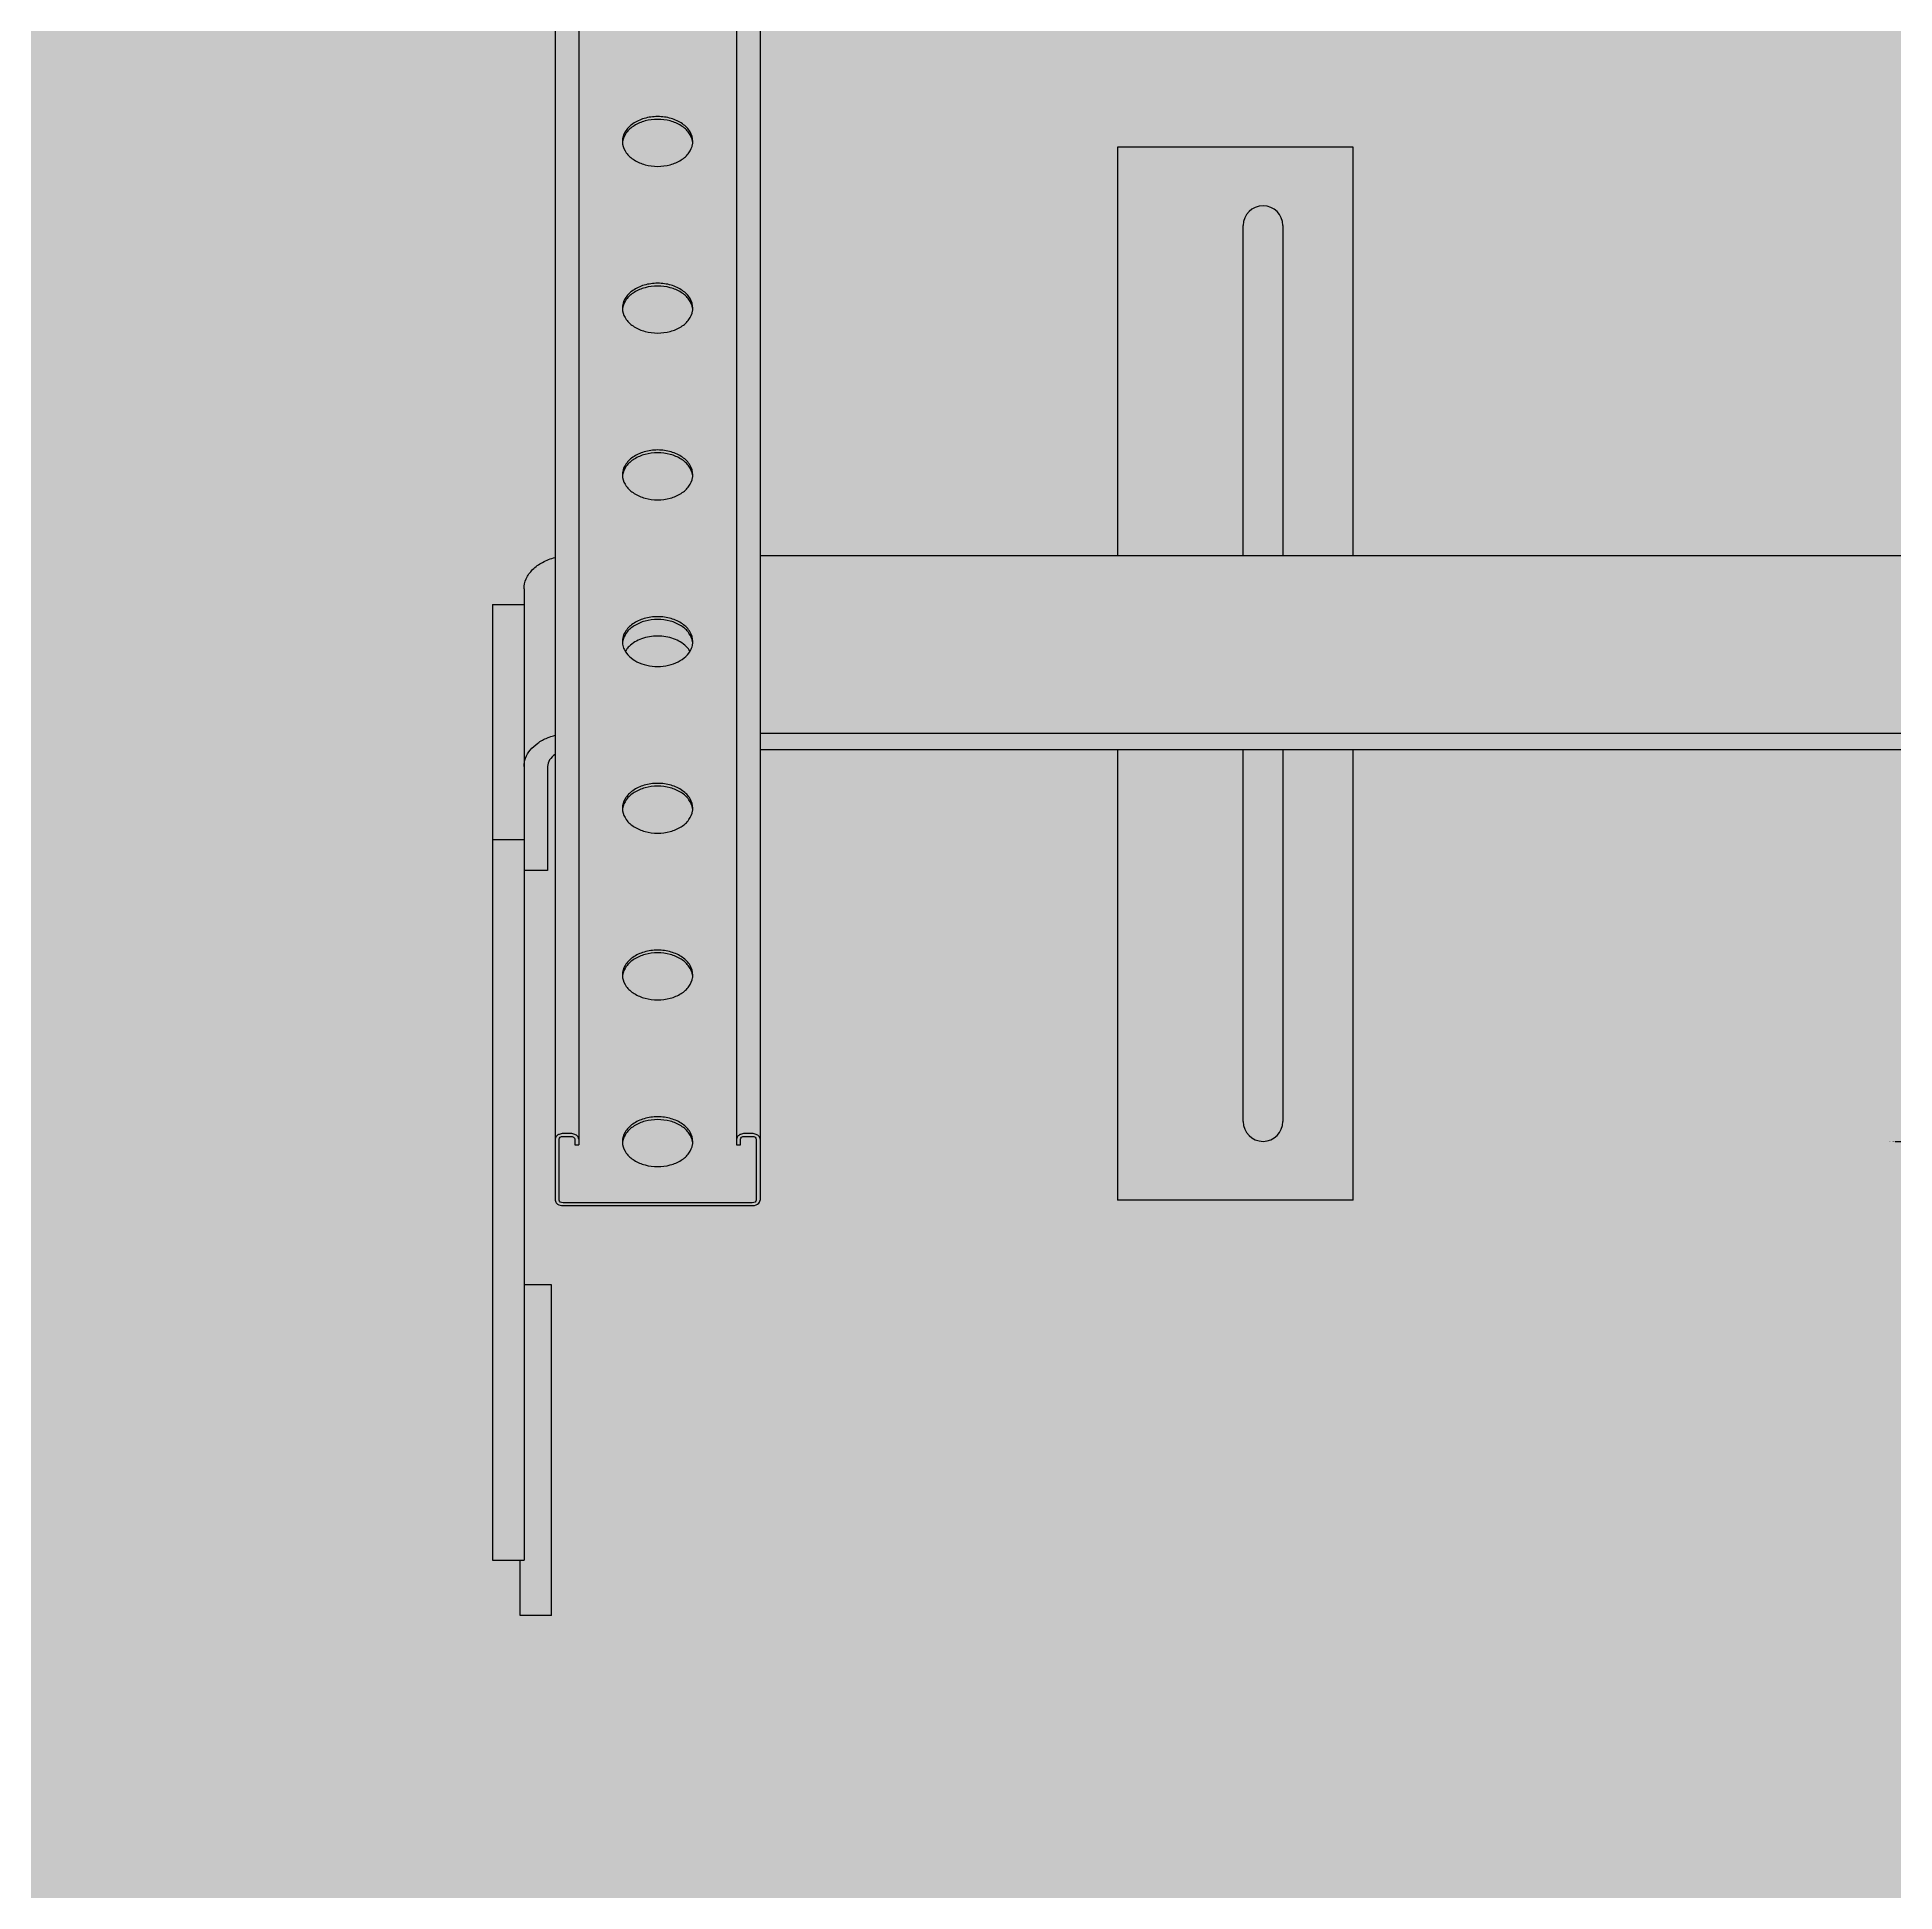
# Model space of a CAD drawing. Extents: x -18489 to 195597, y -1599 to 112111.
# Drawn here: x -14436.72 to -14399.23, y 3128.34 to 3165.76 of the extents above; entities that cross this region are included whole.
import ezdxf

# ---------------------------------------------------------------- set-up
doc = ezdxf.new("R2010")
doc.units = 0
doc.header["$LTSCALE"] = 100
for name, color, linetype in [('188K-SM-03-F10-MECH-EQ-Y2257103$0$0 Xref', 8, 'Continuous'), ('188K-SM-03-F10-MECH-EQ-Y2257103$0$M-EQU-FOUNDATION', 8, 'Continuous'), ('188K-SM-03-F10-MECH-EQ-Y2257103$0$Micron CUP L10 HVAC EQU$0$M-MECH-EQU', 136, 'Continuous'), ('188K-SM-03-F10-MECH-EQ-Y2257103$0$Micron CUP L10 HVAC EQU$0$M-PHASE1 AREA', 252, 'Continuous')]:
    doc.layers.add(name, color=color, linetype=linetype)
doc.styles.add('188K-SM-03-F10-MECH-EQ-Y2257103$0$Micron CUP L10 HVAC EQU$0$Standard', font='arial.ttf')
doc.dimstyles.new('188K-SM-03-F10-MECH-EQ-Y2257103$0$Micron CUP L10 HVAC EQU$0$Standard', dxfattribs={"dimtxt": 0.18, "dimasz": 0.18, "dimexe": 0.18, "dimexo": 0.0625, "dimgap": 0.09, "dimtad": 0, "dimtih": 1, "dimtoh": 1, "dimdec": 4, "dimzin": 0, "dimdsep": 46, "dimtxsty": '188K-SM-03-F10-MECH-EQ-Y2257103$0$Micron CUP L10 HVAC EQU$0$Standard', "dimcen": 0.09, "dimadec": 0, "dimazin": 0, "dimtfac": 1, "dimtdec": 4, "dimtofl": 0, "dimtmove": 0, "dimatfit": 3, "dimfxl": 1, "dimtolj": 1, "dimtzin": 0, "dimarcsym": 0})

# ---------------------------------------------------------------- blocks, each defined once
blk = doc.blocks.new('*D532')
at = {"layer": '188K-SM-03-F10-MECH-EQ-Y2257103$0$Micron CUP L10 HVAC EQU$0$M-PHASE1 AREA', "color": 0, "lineweight": -2, "transparency": 16777216}
for p, q in [((18382.33, 22814.75), (18382.33, 22260.38)), ((17909.33, 22260.56), (17439.2, 22260.56)), ((17909.33, 22200.37), (17909.33, 22260.74)), ((18382.15, 22260.56), (17909.51, 22260.56))]:
    blk.add_line(p, q, dxfattribs=at)
at = {"layer": '188K-SM-03-F10-MECH-EQ-Y2257103$0$Micron CUP L10 HVAC EQU$0$M-PHASE1 AREA', "color": 0, "transparency": 16777216}
for points in [[(17909.51, 22260.59), (17909.51, 22260.53), (17909.33, 22260.56)], [(18382.15, 22260.59), (18382.15, 22260.53), (18382.33, 22260.56)]]:
    blk.add_solid(points, dxfattribs=at)
at = {"layer": 'DefPoints', "color": 0, "transparency": 16777216}
for p in [(18382.33, 22814.82), (17909.33, 22260.56), (17909.33, 22200.31)]:
    blk.add_point(p, dxfattribs=at)
at = {"layer": '188K-SM-03-F10-MECH-EQ-Y2257103$0$Micron CUP L10 HVAC EQU$0$M-PHASE1 AREA', "color": 0, "transparency": 16777216, "insert": (17438.59, 22260.56), "char_height": 0.18, "attachment_point": 5, "style": '188K-SM-03-F10-MECH-EQ-Y2257103$0$Micron CUP L10 HVAC EQU$0$Standard'}
blk.add_mtext('\\A1;473.0000', dxfattribs=at)
blk = doc.blocks.new('188K-SM-03-F10-MECH-EQ-Y2257103$0$Micron CUP L10 HVAC EQU$0$A$C0c53ceb0')
at = {"layer": '188K-SM-03-F10-MECH-EQ-Y2257103$0$Micron CUP L10 HVAC EQU$0$M-PHASE1 AREA'}
for p, q in [((17168.81817, 22776.65158), (17168.81817, 22248.77738)), ((17210.1766, 22776.65158), (17210.1766, 22248.77738)), ((17173.57566, 22763.43251), (17173.57566, 22259.94603)), ((17205.41912, 22763.43251), (17205.41912, 22259.94603)), ((17282.28714, 22461.26232), (17282.28714, 22378.85407)), ((17329.86202, 22461.26232), (17282.28714, 22461.26232)), ((17329.86202, 22378.85407), (17329.86202, 22461.26232)), ((17307.66041, 22378.85407), (17307.66041, 22445.40403)), ((17315.65199, 22445.40403), (17315.65199, 22378.85407)), ((17210.1766, 22378.85407), (17679.45525, 22378.85407)), ((17162.53829, 22372.12596), (17162.53829, 22176.08288)), ((17156.19497, 22368.96269), (17156.19497, 22176.08288)), ((17156.19497, 22368.96269), (17162.53829, 22368.96269)), ((17210.1766, 22342.97084), (17679.45525, 22342.97084)), ((17679.45525, 22339.60679), (17210.1766, 22339.60679)), ((17282.28714, 22339.60679), (17282.28714, 22248.76118)), ((17307.66041, 22264.61947), (17307.66041, 22339.60679)), ((17315.65199, 22339.60679), (17315.65199, 22264.61947)), ((17329.86202, 22248.76118), (17329.86202, 22339.60679)), ((17167.29578, 22336.24274), (17167.29578, 22315.26666)), ((17156.19497, 22321.52352), (17162.53829, 22321.52352)), ((17167.29578, 22315.26516), (17162.53829, 22315.26516)), ((17169.61109, 22248.77738), (17169.61109, 22261.06738)), ((17171.98983, 22262.18873), (17170.404, 22262.18873)), ((17170.404, 22261.62806), (17171.98983, 22261.62806)), ((17172.78275, 22261.06738), (17172.78275, 22259.94603)), ((17172.78275, 22259.94603), (17173.57566, 22259.94603)), ((17205.41912, 22259.94603), (17206.21203, 22259.94603)), ((17206.21203, 22259.94603), (17206.21203, 22261.06738)), ((17208.59077, 22262.18873), (17207.00494, 22262.18873)), ((17207.00494, 22261.62806), (17208.59077, 22261.62806)), ((17209.38369, 22261.06738), (17209.38369, 22248.77738)), ((17208.59077, 22248.2167), (17170.404, 22248.2167)), ((17329.86202, 22248.76118), (17282.28714, 22248.76118)), ((17170.404, 22247.65603), (17208.59077, 22247.65603)), ((17168.10742, 22231.67629), (17162.53829, 22231.67629)), ((17168.10742, 22164.96838), (17168.10742, 22231.67629)), ((17156.19497, 22176.08288), (17162.53829, 22176.08288)), ((17161.7641, 22164.96838), (17161.7641, 22176.08288)), ((17168.10742, 22164.96838), (17161.7641, 22164.96838))]:
    blk.add_line(p, q, dxfattribs=at)
for centre, radius, start, end in [((17185.93616, 22462.39504), 3.54328, 180.0055407, 184.5768373), ((17185.98738, 22462.39931), 3.59469, 184.579493, 188.7122458), ((17193.00739, 22462.39931), 3.59469, 351.2877542, 355.420507), ((17193.05862, 22462.39504), 3.54328, 355.4231627, 359.9944593), ((17311.6562, 22445.40403), 3.99579, 0, 180), ((17185.93616, 22428.75452), 3.54328, 180.0055407, 184.5768373), ((17185.98738, 22428.75878), 3.59469, 184.579493, 188.7122458), ((17193.00739, 22428.75878), 3.59469, 351.2877542, 355.420507), ((17193.05862, 22428.75452), 3.54328, 355.4231627, 359.9944593), ((17185.93616, 22395.11399), 3.54328, 180.0055407, 184.5768373), ((17185.98738, 22395.11826), 3.59469, 184.579493, 188.7122458), ((17193.00739, 22395.11826), 3.59469, 351.2877542, 355.420507), ((17193.05862, 22395.11399), 3.54328, 355.4231627, 359.9944593), ((17185.93616, 22361.47347), 3.54328, 180.0055407, 184.5768373), ((17185.98738, 22361.47774), 3.59469, 184.579493, 188.7122458), ((17193.00739, 22361.47774), 3.59469, 351.2877542, 355.420507), ((17193.05862, 22361.47347), 3.54328, 355.4231627, 359.9944593), ((17187.438, 22356.70575), 5.29236, 134.1793977, 139.3501652), ((17191.55678, 22356.70575), 5.29236, 40.6498348, 45.8206023), ((17185.93616, 22327.83295), 3.54328, 180.0055407, 184.5768373), ((17185.98738, 22327.83722), 3.59469, 184.579493, 188.7122458), ((17193.00739, 22327.83722), 3.59469, 351.2877542, 355.420507), ((17193.05862, 22327.83295), 3.54328, 355.4231627, 359.9944593), ((17185.93616, 22294.19243), 3.54328, 180.0055407, 184.5768373), ((17185.98738, 22294.19669), 3.59469, 184.579493, 188.7122458), ((17193.00739, 22294.19669), 3.59469, 351.2877542, 355.420507), ((17193.05862, 22294.19243), 3.54328, 355.4231627, 359.9944593), ((17311.6562, 22264.61947), 3.99579, 180, 0), ((17171.99099, 22259.97761), 2.21113, 79.332974, 90.0300823), ((17185.93616, 22260.5519), 3.54328, 180.0055407, 184.5768373), ((17185.98738, 22260.55617), 3.59469, 184.579493, 188.7122458), ((17193.00739, 22260.55617), 3.59469, 351.2877542, 355.420507), ((17193.05862, 22260.5519), 3.54328, 355.4231627, 359.9944593), ((17208.59194, 22259.97761), 2.21113, 79.332974, 90.0300823)]:
    blk.add_arc(centre, radius, start, end, dxfattribs=at)
for points, knots in [([(17189.49739, 22467.41835), (17188.5821, 22467.41835), (17186.80607, 22467.1792), (17184.48086, 22466.12737), (17182.82528, 22464.49029), (17182.39287, 22463.06038), (17182.39287, 22462.3947)], [0, 0, 0, 0, 0.288006698, 0.555333419, 0.790532629, 1, 1, 1, 1]), ([(17189.49739, 22466.85767), (17188.64305, 22466.85767), (17186.97926, 22466.64829), (17184.76361, 22465.72472), (17183.10621, 22464.28551), (17182.53009, 22463.0002), (17182.43417, 22462.3739)], [0, 0, 0, 0, 0.284584443, 0.551250143, 0.788945637, 1, 1, 1, 1]), ([(17196.6019, 22462.3947), (17196.6019, 22463.06038), (17196.1695, 22464.49029), (17194.51392, 22466.12737), (17192.1887, 22467.1792), (17190.41268, 22467.41835), (17189.49739, 22467.41835)], [0, 0, 0, 0, 0.209467371, 0.444666581, 0.711993302, 1, 1, 1, 1]), ([(17196.5606, 22462.3739), (17196.46469, 22463.0002), (17195.88856, 22464.28551), (17194.23116, 22465.72472), (17192.01551, 22466.64829), (17190.35173, 22466.85767), (17189.49739, 22466.85767)], [0, 0, 0, 0, 0.211054363, 0.448749857, 0.715415557, 1, 1, 1, 1]), ([(17182.43417, 22461.85481), (17182.53009, 22461.22852), (17183.10621, 22459.9432), (17184.76361, 22458.50399), (17186.97926, 22457.58042), (17188.64305, 22457.37104), (17189.49739, 22457.37104)], [0, 0, 0, 0, 0.211054363, 0.448749857, 0.715415557, 1, 1, 1, 1]), ([(17189.49739, 22457.37104), (17190.35173, 22457.37104), (17192.01551, 22457.58042), (17194.23116, 22458.50399), (17195.88856, 22459.9432), (17196.46469, 22461.22852), (17196.5606, 22461.85481)], [0, 0, 0, 0, 0.284584443, 0.551250143, 0.788945637, 1, 1, 1, 1]), ([(17189.49739, 22433.77782), (17188.5821, 22433.77782), (17186.80607, 22433.53868), (17184.48086, 22432.48685), (17182.82528, 22430.84977), (17182.39287, 22429.41986), (17182.39287, 22428.75417)], [0, 0, 0, 0, 0.288006698, 0.555333419, 0.790532629, 1, 1, 1, 1]), ([(17189.49739, 22433.21715), (17188.64305, 22433.21715), (17186.97926, 22433.00777), (17184.76361, 22432.0842), (17183.10621, 22430.64499), (17182.53009, 22429.35968), (17182.43417, 22428.73338)], [0, 0, 0, 0, 0.284584443, 0.551250143, 0.788945637, 1, 1, 1, 1]), ([(17196.6019, 22428.75417), (17196.6019, 22429.41986), (17196.1695, 22430.84977), (17194.51392, 22432.48685), (17192.1887, 22433.53868), (17190.41268, 22433.77782), (17189.49739, 22433.77782)], [0, 0, 0, 0, 0.209467371, 0.444666581, 0.711993302, 1, 1, 1, 1]), ([(17196.5606, 22428.73338), (17196.46469, 22429.35968), (17195.88856, 22430.64499), (17194.23116, 22432.0842), (17192.01551, 22433.00777), (17190.35173, 22433.21715), (17189.49739, 22433.21715)], [0, 0, 0, 0, 0.211054363, 0.448749857, 0.715415557, 1, 1, 1, 1]), ([(17182.43417, 22428.21429), (17182.53009, 22427.58799), (17183.10621, 22426.30268), (17184.76361, 22424.86347), (17186.97926, 22423.9399), (17188.64305, 22423.73052), (17189.49739, 22423.73052)], [0, 0, 0, 0, 0.211054363, 0.448749857, 0.715415557, 1, 1, 1, 1]), ([(17189.49739, 22423.73052), (17190.35173, 22423.73052), (17192.01551, 22423.9399), (17194.23116, 22424.86347), (17195.88856, 22426.30268), (17196.46469, 22427.58799), (17196.5606, 22428.21429)], [0, 0, 0, 0, 0.284584443, 0.551250143, 0.788945637, 1, 1, 1, 1]), ([(17189.49739, 22400.1373), (17188.5821, 22400.1373), (17186.80607, 22399.89816), (17184.48086, 22398.84633), (17182.82528, 22397.20925), (17182.39287, 22395.77934), (17182.39287, 22395.11365)], [0, 0, 0, 0, 0.288006698, 0.555333419, 0.790532629, 1, 1, 1, 1]), ([(17189.49739, 22399.57663), (17188.64305, 22399.57663), (17186.97926, 22399.36725), (17184.76361, 22398.44368), (17183.10621, 22397.00447), (17182.53009, 22395.71916), (17182.43417, 22395.09286)], [0, 0, 0, 0, 0.284584443, 0.551250143, 0.788945637, 1, 1, 1, 1]), ([(17196.6019, 22395.11365), (17196.6019, 22395.77934), (17196.1695, 22397.20925), (17194.51392, 22398.84633), (17192.1887, 22399.89816), (17190.41268, 22400.1373), (17189.49739, 22400.1373)], [0, 0, 0, 0, 0.209467371, 0.444666581, 0.711993302, 1, 1, 1, 1]), ([(17196.5606, 22395.09286), (17196.46469, 22395.71916), (17195.88856, 22397.00447), (17194.23116, 22398.44368), (17192.01551, 22399.36725), (17190.35173, 22399.57663), (17189.49739, 22399.57663)], [0, 0, 0, 0, 0.211054363, 0.448749857, 0.715415557, 1, 1, 1, 1]), ([(17182.43417, 22394.57377), (17182.53009, 22393.94747), (17183.10621, 22392.66216), (17184.76361, 22391.22295), (17186.97926, 22390.29938), (17188.64305, 22390.09), (17189.49739, 22390.09)], [0, 0, 0, 0, 0.211054363, 0.448749857, 0.715415557, 1, 1, 1, 1]), ([(17189.49739, 22390.09), (17190.35173, 22390.09), (17192.01551, 22390.29938), (17194.23116, 22391.22295), (17195.88856, 22392.66216), (17196.46469, 22393.94747), (17196.5606, 22394.57377)], [0, 0, 0, 0, 0.284584443, 0.551250143, 0.788945637, 1, 1, 1, 1]), ([(17162.53829, 22372.12596), (17162.53829, 22372.81636), (17162.86866, 22374.26756), (17164.23161, 22376.13853), (17166.27912, 22377.60302), (17167.92324, 22378.22332), (17168.8024, 22378.44925)], [0, 0, 0, 0, 0.21748498, 0.45261355, 0.714058089, 1, 1, 1, 1]), ([(17189.49739, 22366.49678), (17188.5821, 22366.49678), (17186.80607, 22366.25763), (17184.48086, 22365.20581), (17182.82528, 22363.56873), (17182.39287, 22362.13882), (17182.39287, 22361.47313)], [0, 0, 0, 0, 0.288006698, 0.555333419, 0.790532629, 1, 1, 1, 1]), ([(17189.49739, 22365.9361), (17188.64305, 22365.9361), (17186.97926, 22365.72672), (17184.76361, 22364.80316), (17183.10621, 22363.36394), (17182.53009, 22362.07863), (17182.43417, 22361.45234)], [0, 0, 0, 0, 0.284584443, 0.551250143, 0.788945637, 1, 1, 1, 1]), ([(17196.6019, 22361.47313), (17196.6019, 22362.13882), (17196.1695, 22363.56873), (17194.51392, 22365.20581), (17192.1887, 22366.25763), (17190.41268, 22366.49678), (17189.49739, 22366.49678)], [0, 0, 0, 0, 0.209467371, 0.444666581, 0.711993302, 1, 1, 1, 1]), ([(17196.5606, 22361.45234), (17196.46469, 22362.07863), (17195.88856, 22363.36394), (17194.23116, 22364.80316), (17192.01551, 22365.72672), (17190.35173, 22365.9361), (17189.49739, 22365.9361)], [0, 0, 0, 0, 0.211054363, 0.448749857, 0.715415557, 1, 1, 1, 1]), ([(17195.24506, 22360.50123), (17194.54107, 22361.18614), (17192.67277, 22362.24312), (17189.49739, 22362.74511), (17186.322, 22362.24312), (17184.45371, 22361.18614), (17183.74971, 22360.50123)], [0, 0, 0, 0, 0.236938801, 0.5, 0.763061198, 1, 1, 1, 1]), ([(17182.74059, 22359.92074), (17183.2418, 22358.8299), (17184.82036, 22357.47092), (17187.31369, 22356.61087), (17188.76101, 22356.44948), (17189.49739, 22356.44948)], [0, 0, 0, 0, 0.454971083, 0.720915951, 1, 1, 1, 1]), ([(17189.49739, 22356.44948), (17190.23377, 22356.44948), (17191.68109, 22356.61087), (17194.17441, 22357.47092), (17195.75297, 22358.8299), (17196.25418, 22359.92074)], [0, 0, 0, 0, 0.279084049, 0.545028917, 1, 1, 1, 1]), ([(17162.53829, 22336.24274), (17162.53829, 22336.8295), (17162.77172, 22338.04886), (17163.76118, 22339.69649), (17165.29495, 22341.08484), (17166.55953, 22341.76475), (17167.24472, 22342.04848)], [0, 0, 0, 0, 0.222954822, 0.459664115, 0.718205, 1, 1, 1, 1]), ([(17167.24472, 22342.04848), (17167.3693, 22342.10006), (17167.87887, 22342.30014), (17168.40282, 22342.46334), (17168.8024, 22342.56603)], [0, 0, 0, 0, 0.246316039, 1, 1, 1, 1]), ([(17168.79917, 22338.69675), (17168.36141, 22338.40663), (17167.61149, 22337.70781), (17167.29578, 22336.70726), (17167.29578, 22336.24274)], [0, 0, 0, 0, 0.530633996, 1, 1, 1, 1]), ([(17189.49739, 22332.85626), (17188.5821, 22332.85626), (17186.80607, 22332.61711), (17184.48086, 22331.56529), (17182.82528, 22329.9282), (17182.39287, 22328.4983), (17182.39287, 22327.83261)], [0, 0, 0, 0, 0.288006698, 0.555333419, 0.790532629, 1, 1, 1, 1]), ([(17189.49739, 22332.29558), (17188.64305, 22332.29558), (17186.97926, 22332.0862), (17184.76361, 22331.16263), (17183.10621, 22329.72342), (17182.53009, 22328.43811), (17182.43417, 22327.81182)], [0, 0, 0, 0, 0.284584443, 0.551250143, 0.788945637, 1, 1, 1, 1]), ([(17196.6019, 22327.83261), (17196.6019, 22328.4983), (17196.1695, 22329.9282), (17194.51392, 22331.56529), (17192.1887, 22332.61711), (17190.41268, 22332.85626), (17189.49739, 22332.85626)], [0, 0, 0, 0, 0.209467371, 0.444666581, 0.711993302, 1, 1, 1, 1]), ([(17196.5606, 22327.81182), (17196.46469, 22328.43811), (17195.88856, 22329.72342), (17194.23116, 22331.16263), (17192.01551, 22332.0862), (17190.35173, 22332.29558), (17189.49739, 22332.29558)], [0, 0, 0, 0, 0.211054363, 0.448749857, 0.715415557, 1, 1, 1, 1]), ([(17182.43417, 22327.29272), (17182.53009, 22326.66643), (17183.10621, 22325.38112), (17184.76361, 22323.9419), (17186.97926, 22323.01834), (17188.64305, 22322.80896), (17189.49739, 22322.80896)], [0, 0, 0, 0, 0.211054363, 0.448749857, 0.715415557, 1, 1, 1, 1]), ([(17189.49739, 22322.80896), (17190.35173, 22322.80896), (17192.01551, 22323.01834), (17194.23116, 22323.9419), (17195.88856, 22325.38112), (17196.46469, 22326.66643), (17196.5606, 22327.29272)], [0, 0, 0, 0, 0.284584443, 0.551250143, 0.788945637, 1, 1, 1, 1]), ([(17189.49739, 22299.21574), (17188.5821, 22299.21574), (17186.80607, 22298.97659), (17184.48086, 22297.92476), (17182.82528, 22296.28768), (17182.39287, 22294.85777), (17182.39287, 22294.19208)], [0, 0, 0, 0, 0.288006698, 0.555333419, 0.790532629, 1, 1, 1, 1]), ([(17189.49739, 22298.65506), (17188.64305, 22298.65506), (17186.97926, 22298.44568), (17184.76361, 22297.52211), (17183.10621, 22296.0829), (17182.53009, 22294.79759), (17182.43417, 22294.17129)], [0, 0, 0, 0, 0.284584443, 0.551250143, 0.788945637, 1, 1, 1, 1]), ([(17196.6019, 22294.19208), (17196.6019, 22294.85777), (17196.1695, 22296.28768), (17194.51392, 22297.92476), (17192.1887, 22298.97659), (17190.41268, 22299.21574), (17189.49739, 22299.21574)], [0, 0, 0, 0, 0.209467371, 0.444666581, 0.711993302, 1, 1, 1, 1]), ([(17196.5606, 22294.17129), (17196.46469, 22294.79759), (17195.88856, 22296.0829), (17194.23116, 22297.52211), (17192.01551, 22298.44568), (17190.35173, 22298.65506), (17189.49739, 22298.65506)], [0, 0, 0, 0, 0.211054363, 0.448749857, 0.715415557, 1, 1, 1, 1]), ([(17182.43417, 22293.6522), (17182.53009, 22293.0259), (17183.10621, 22291.74059), (17184.76361, 22290.30138), (17186.97926, 22289.37781), (17188.64305, 22289.16843), (17189.49739, 22289.16843)], [0, 0, 0, 0, 0.211054363, 0.448749857, 0.715415557, 1, 1, 1, 1]), ([(17189.49739, 22289.16843), (17190.35173, 22289.16843), (17192.01551, 22289.37781), (17194.23116, 22290.30138), (17195.88856, 22291.74059), (17196.46469, 22293.0259), (17196.5606, 22293.6522)], [0, 0, 0, 0, 0.284584443, 0.551250143, 0.788945637, 1, 1, 1, 1]), ([(17189.49739, 22265.57521), (17188.5821, 22265.57521), (17186.80607, 22265.33607), (17184.48086, 22264.28424), (17182.82528, 22262.64716), (17182.39287, 22261.21725), (17182.39287, 22260.55156)], [0, 0, 0, 0, 0.288006698, 0.555333419, 0.790532629, 1, 1, 1, 1]), ([(17189.49739, 22265.01454), (17188.64305, 22265.01454), (17186.97926, 22264.80516), (17184.76361, 22263.88159), (17183.10621, 22262.44238), (17182.53009, 22261.15707), (17182.43417, 22260.53077)], [0, 0, 0, 0, 0.284584443, 0.551250143, 0.788945637, 1, 1, 1, 1]), ([(17196.6019, 22260.55156), (17196.6019, 22261.21725), (17196.1695, 22262.64716), (17194.51392, 22264.28424), (17192.1887, 22265.33607), (17190.41268, 22265.57521), (17189.49739, 22265.57521)], [0, 0, 0, 0, 0.209467371, 0.444666581, 0.711993302, 1, 1, 1, 1]), ([(17196.5606, 22260.53077), (17196.46469, 22261.15707), (17195.88856, 22262.44238), (17194.23116, 22263.88159), (17192.01551, 22264.80516), (17190.35173, 22265.01454), (17189.49739, 22265.01454)], [0, 0, 0, 0, 0.211054363, 0.448749857, 0.715415557, 1, 1, 1, 1]), ([(17169.61109, 22262.0385), (17169.53478, 22262.00734), (17169.2644, 22261.87592), (17169.0263, 22261.65977), (17168.92231, 22261.46704)], [0, 0, 0, 0, 0.273440322, 1, 1, 1, 1]), ([(17169.61109, 22261.06738), (17169.61109, 22261.22054), (17169.84712, 22261.5539), (17170.20927, 22261.62806), (17170.404, 22261.62806)], [0, 0, 0, 0, 0.440239368, 1, 1, 1, 1]), ([(17171.98983, 22261.62806), (17172.18457, 22261.62806), (17172.54671, 22261.5539), (17172.78275, 22261.22054), (17172.78275, 22261.06738)], [0, 0, 0, 0, 0.559760632, 1, 1, 1, 1]), ([(17173.57566, 22261.06738), (17173.57566, 22261.26724), (17173.38951, 22261.70666), (17173.00213, 22261.94892), (17172.78275, 22262.0385)], [0, 0, 0, 0, 0.457524368, 1, 1, 1, 1]), ([(17182.43417, 22260.01168), (17182.53009, 22259.38538), (17183.10621, 22258.10007), (17184.76361, 22256.66086), (17186.97926, 22255.73729), (17188.64305, 22255.52791), (17189.49739, 22255.52791)], [0, 0, 0, 0, 0.211054363, 0.448749857, 0.715415557, 1, 1, 1, 1]), ([(17189.49739, 22255.52791), (17190.35173, 22255.52791), (17192.01551, 22255.73729), (17194.23116, 22256.66086), (17195.88856, 22258.10007), (17196.46469, 22259.38538), (17196.5606, 22260.01168)], [0, 0, 0, 0, 0.284584443, 0.551250143, 0.788945637, 1, 1, 1, 1]), ([(17206.21203, 22262.0385), (17206.13573, 22262.00734), (17205.86534, 22261.87592), (17205.62724, 22261.65977), (17205.52325, 22261.46704)], [0, 0, 0, 0, 0.273440322, 1, 1, 1, 1]), ([(17206.21203, 22261.06738), (17206.21203, 22261.22054), (17206.44807, 22261.5539), (17206.81021, 22261.62806), (17207.00494, 22261.62806)], [0, 0, 0, 0, 0.440239368, 1, 1, 1, 1]), ([(17208.59077, 22261.62806), (17208.78551, 22261.62806), (17209.14765, 22261.5539), (17209.38369, 22261.22054), (17209.38369, 22261.06738)], [0, 0, 0, 0, 0.559760632, 1, 1, 1, 1]), ([(17210.1766, 22261.06738), (17210.1766, 22261.26724), (17209.99045, 22261.70666), (17209.60307, 22261.94892), (17209.38369, 22262.0385)], [0, 0, 0, 0, 0.457524368, 1, 1, 1, 1]), ([(17168.81817, 22248.77738), (17168.81817, 22248.61842), (17168.8898, 22248.3977), (17169.02148, 22248.22571), (17169.05971, 22248.18252)], [0, 0, 0, 0, 0.733758948, 1, 1, 1, 1]), ([(17169.05971, 22248.18252), (17169.13368, 22248.09897), (17169.5112, 22247.77981), (17170.02615, 22247.65603), (17170.404, 22247.65603)], [0, 0, 0, 0, 0.227996945, 1, 1, 1, 1]), ([(17170.404, 22248.2167), (17170.20927, 22248.2167), (17169.84712, 22248.29086), (17169.61109, 22248.62422), (17169.61109, 22248.77738)], [0, 0, 0, 0, 0.559760632, 1, 1, 1, 1]), ([(17209.38369, 22248.77738), (17209.38369, 22248.62422), (17209.14765, 22248.29086), (17208.78551, 22248.2167), (17208.59077, 22248.2167)], [0, 0, 0, 0, 0.440239368, 1, 1, 1, 1]), ([(17208.59077, 22247.65603), (17208.74871, 22247.65603), (17209.30292, 22247.70989), (17209.88045, 22248.02185), (17210.07246, 22248.37772)], [0, 0, 0, 0, 0.280876256, 1, 1, 1, 1])]:
    blk.add_open_spline(points, degree=3, knots=knots, dxfattribs=at)
for points in [[(17182.43417, 22360.93324), (17182.48755, 22360.58469), (17182.59337, 22360.24115), (17182.74059, 22359.92074)], [(17196.25418, 22359.92074), (17196.40141, 22360.24115), (17196.50722, 22360.58469), (17196.5606, 22360.93324)], [(17183.42266, 22360.15338), (17183.2556, 22359.95856), (17183.10275, 22359.7503), (17182.96949, 22359.53097)], [(17196.02528, 22359.53097), (17195.89202, 22359.7503), (17195.73917, 22359.95856), (17195.57212, 22360.15338)], [(17168.92231, 22261.46704), (17168.85694, 22261.34588), (17168.81817, 22261.20505), (17168.81817, 22261.06738)], [(17170.404, 22262.18873), (17170.13499, 22262.18873), (17169.86013, 22262.14019), (17169.61109, 22262.0385)], [(17172.78275, 22262.0385), (17172.65976, 22262.08872), (17172.5308, 22262.12581), (17172.40027, 22262.15053)], [(17205.52325, 22261.46704), (17205.45788, 22261.34588), (17205.41912, 22261.20505), (17205.41912, 22261.06738)], [(17207.00494, 22262.18873), (17206.73594, 22262.18873), (17206.46108, 22262.14019), (17206.21203, 22262.0385)], [(17209.38369, 22262.0385), (17209.2607, 22262.08872), (17209.13175, 22262.12581), (17209.00122, 22262.15053)], [(17210.07246, 22248.37772), (17210.13783, 22248.49888), (17210.1766, 22248.63971), (17210.1766, 22248.77738)]]:
    blk.add_open_spline(points, degree=3, dxfattribs=at)
dim = blk.add_linear_dim(base=(17909.32772, 22260.55617), p1=(18382.32772, 22814.8156), p2=(17909.32772, 22200.31068), angle=180, dimstyle='188K-SM-03-F10-MECH-EQ-Y2257103$0$Micron CUP L10 HVAC EQU$0$Standard', dxfattribs=at)
dim.commit()
dim.dimension.update_dxf_attribs({"geometry": '*D532', "text_midpoint": (17438.58855, 22260.55617), "dimtype": 128})
blk = doc.blocks.new('188K-SM-03-F10-MECH-EQ-Y2257103$0$Micron CUP L10 HVAC EQU')
at = {"layer": '188K-SM-03-F10-MECH-EQ-Y2257103$0$Micron CUP L10 HVAC EQU$0$M-MECH-EQU'}
blk.add_blockref('188K-SM-03-F10-MECH-EQ-Y2257103$0$Micron CUP L10 HVAC EQU$0$A$C0c53ceb0', (-206166.7, 2082.18), dxfattribs=at)
blk = doc.blocks.new('188K-SM-03-F10-MECH-EQ-Y2257103')
at = {"layer": '188K-SM-03-F10-MECH-EQ-Y2257103$0$M-EQU-FOUNDATION'}
h = blk.add_hatch(dxfattribs=at)
h.set_pattern_fill('AR-CONC', color=256, scale=0.1)
h.set_pattern_definition([(50, (4473.521, 709.199), (18.218467, -1.593909), [1.905, -20.955]), (355, (4473.521, 709.2), (-3.524342, 19.105685), [1.524, -16.764058]), (100.45144, (4475.04, 709.066), (14.694125, 17.511775), [1.619001, -17.809024]), (46.1842, (4473.521, 714.28), (27.107904, -4.204233), [2.8575, -31.4325]), (96.63556, (4475.78, 713.93), (23.740413, 24.742612), [2.428502, -26.71356]), (351.18415, (4473.52, 714.28), (23.740413, 24.742612), [2.285997, -25.145973]), (21, (4476.061, 713.009), (15.161439, -10.22652), [1.905, -20.955]), (326, (4476.061, 713.01), (6.180203, 18.418797), [1.524, -16.764]), (71.45144, (4477.325, 712.157), (21.341642, 8.192277), [1.619001, -17.808994]), (37.5, (4473.5214, 709.199), (0.3088603, 8.4555039), [0, -16.5608, 0, -17.018, 0, -16.8275]), (7.5, (4473.521, 709.199), (6.6819663, 10.0180575), [0, -9.7028, 0, -16.1798, 0, -6.4135]), (327.5, (4467.857, 709.199), (13.5590595, -0.5728744), [0, -6.35, 0, -19.812, 0, -26.289]), (317.5, (4465.317, 709.199), (14.812918, 2.542649), [0, -8.255, 0, -13.1572, 0, -18.669])])
h.paths.add_polyline_path([(-14928.149, 5602.459), (-14278.149, 5602.459), (-14278.149, 1902.459), (-14928.149, 1902.459)], flags=16)
h.paths.add_polyline_path([(-14933.149, 5607.459), (-14273.149, 5607.459), (-14273.149, 1897.459), (-14933.149, 1897.459)])
h = blk.add_hatch(dxfattribs=at)
h.set_pattern_fill('AR-CONC', color=256, scale=0.3)
h.set_pattern_definition([(50, (4473.52, 709.2), (54.6554, -4.78173), [5.715, -62.865]), (355, (4473.52, 709.2), (-10.57303, 57.31705), [4.572, -50.29218]), (100.45144, (4478.076, 708.8), (44.08237, 52.53533), [4.857, -53.42707]), (46.1842, (4473.52, 724.44), (81.32371, -12.6127), [8.5725, -94.2975]), (96.63556, (4480.3, 723.39), (71.22124, 74.22784), [7.2855, -80.14068]), (351.18415, (4473.52, 724.44), (71.22124, 74.22784), [6.858, -75.43792]), (21, (4481.14, 720.63), (45.48432, -30.67956), [5.715, -62.865]), (326, (4481.14, 720.63), (18.54061, 55.25639), [4.572, -50.292]), (71.45144, (4484.93, 718.07), (64.02493, 24.57683), [4.857, -53.42698]), (37.5, (4473.521, 709.2), (0.926581, 25.366512), [0, -49.6824, 0, -51.054, 0, -50.4825]), (7.5, (4473.52, 709.2), (20.0459, 30.054172), [0, -29.1084, 0, -48.5394, 0, -19.2405]), (327.5, (4456.529, 709.2), (40.677179, -1.718623), [0, -19.05, 0, -59.436, 0, -78.867]), (317.5, (4448.91, 709.2), (44.438754, 7.62795), [0, -24.765, 0, -39.4716, 0, -56.007])])
h.paths.add_polyline_path([(-14918.149, 5592.459), (-14288.149, 5592.459), (-14288.149, 1912.459), (-14918.149, 1912.459)])
at = {"layer": '188K-SM-03-F10-MECH-EQ-Y2257103$0$0 Xref', "xscale": 0.1, "yscale": 0.1, "zscale": 0.1}
blk.add_blockref('188K-SM-03-F10-MECH-EQ-Y2257103$0$Micron CUP L10 HVAC EQU', (4473.521, 709.199), dxfattribs=at)

msp = doc.modelspace()

# ---------------------------------------------------------------- block references
msp.add_blockref('188K-SM-03-F10-MECH-EQ-Y2257103', (0, 0))

doc.saveas('drawing.dxf')
